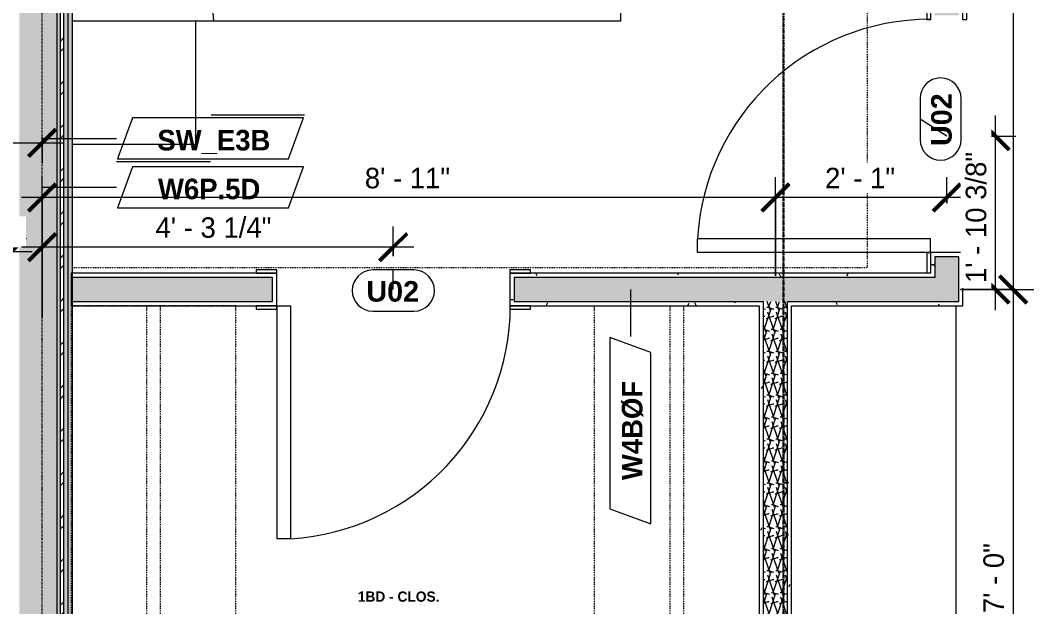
# Model space of a CAD drawing. Header units: inches. Extents: x -4058 to -1781, y 9814 to 12289.
# Drawn here: x -2938.7 to -2790.8, y 11892.4 to 11978 of the extents above; entities that cross this region are included whole.
import ezdxf

# ---------------------------------------------------------------- set-up
doc = ezdxf.new("R2010")
doc.units = ezdxf.units.IN
doc.header["$MEASUREMENT"] = 0
for name, pattern in [('Dash', [0.25, 0.125, -0.125]), ('Dash 3_32_', [0.1875, 0.09375, -0.09375]), ('Grid Line 1_2_', [0.875, 0.5, -0.125, 0.125, -0.125]), ('Grid Line 1_2__2_', [0.875, 0.5, -0.125, 0.125, -0.125])]:
    doc.linetypes.add(name, pattern=pattern)
for name, color, linetype, lineweight in [('0-1', 7, 'Continuous', 5), ('A-ANNO-DIMS', 211, 'Continuous', 9), ('A-ANNO-DIMS-32', 211, 'Continuous', 9), ('A-AREA-IDEN', 2, 'Continuous', 9), ('A-DETL-1', 90, 'Dash 3_32_', 9), ('A-DOOR-2', 31, 'Continuous', 9), ('A-DOOR-FRAM', 31, 'Continuous', 9), ('A-DOOR-IDEN', 31, 'Continuous', 9), ('A-WALL-1', 7, 'Continuous', 9), ('A-WALL-2', 113, 'Continuous', 9), ('A-WALL-IDEN', 211, 'Continuous', 9), ('A-WALL-PATT-1', 9, 'Continuous', 9), ('I-FURN', 30, 'Continuous', 9), ('I-FURN-HDLN', 30, 'Dash', 9), ('I-WALL-1', 1, 'Continuous', 5), ('I-WALL-2', 7, 'Continuous', 9), ('Q-CASE', 31, 'Continuous', 9), ('Q-CASE-HDLN', 31, 'Dash', 9), ('S-GRID-1', 1, 'Grid Line 1_2_', 9), ('S-GRID-2', 1, 'Grid Line 1_2__2_', 30)]:
    doc.layers.add(name, color=color, linetype=linetype, lineweight=lineweight)
doc.styles.add('Arial_B', font='arialbd.ttf', dxfattribs={"height": 3})
doc.styles.add('Century Gothic', font='ufonts.com_century-gothic.ttf', dxfattribs={"height": 3})
doc.styles.add('Century Gothic_B', font='GOTHICB.TTF', dxfattribs={"height": 3})
doc.styles.add('Century Gothic_B_1', font='GOTHICB.TTF', dxfattribs={"height": 1.5})
doc.dimstyles.new('THE_DIMENSION_STRING_2', dxfattribs={"dimscale": 12, "dimtxt": 3.132505, "dimasz": 0.333333, "dimexe": 0.25, "dimexo": 0.166667, "dimgap": 0.041667, "dimtad": 1, "dimdec": 4, "dimrnd": 0.0625, "dimzin": 3, "dimdsep": 46, "dimlunit": 4, "dimtxsty": 'Century Gothic', "dimblk1": 'OBLIQUE', "dimblk2": 'OBLIQUE', "dimsah": 1, "dimcen": 0.09, "dimdle": 0.25, "dimazin": 0, "dimtfac": 1, "dimtdec": 4, "dimtix": 1, "dimtmove": 0, "dimatfit": 3, "dimfxl": 1, "dimtvp": 1, "dimtfill": 1, "dimfrac": 2, "dimtolj": 1, "dimtzin": 0, "dimarcsym": 2})
doc.dimstyles.new('THE_DIMENSION_STRING_5', dxfattribs={"dimscale": 12, "dimtxt": 3.132505, "dimasz": 0.333333, "dimexe": 0.25, "dimexo": 0.166667, "dimgap": 0.041667, "dimtad": 1, "dimdec": 4, "dimrnd": 0.0625, "dimzin": 3, "dimdsep": 46, "dimlunit": 4, "dimtxsty": 'Century Gothic', "dimblk1": 'OBLIQUE', "dimblk2": 'OBLIQUE', "dimsah": 1, "dimcen": 0.09, "dimdle": 0.25, "dimazin": 0, "dimtfac": 1, "dimtdec": 4, "dimtix": 1, "dimtmove": 0, "dimatfit": 3, "dimfxl": 1, "dimtvp": 1, "dimtfill": 1, "dimfrac": 2, "dimtolj": 1, "dimtzin": 0, "dimarcsym": 2})
doc.dimstyles.new('THE_DIMENSION_STRING_6', dxfattribs={"dimscale": 12, "dimtxt": 3.132505, "dimasz": 0.333333, "dimexe": 0.25, "dimexo": 0.166667, "dimgap": 0.041667, "dimtad": 1, "dimdec": 4, "dimrnd": 0.0625, "dimzin": 3, "dimdsep": 46, "dimlunit": 4, "dimtxsty": 'Century Gothic', "dimblk1": 'OBLIQUE', "dimblk2": 'OBLIQUE', "dimsah": 1, "dimcen": 0.09, "dimdle": 0.25, "dimazin": 0, "dimtfac": 1, "dimtdec": 4, "dimtix": 1, "dimtmove": 0, "dimatfit": 3, "dimfxl": 1, "dimtvp": 1, "dimtfill": 1, "dimfrac": 2, "dimtolj": 1, "dimtzin": 0, "dimarcsym": 2})
pattern_1 = [(0, (0, 0), (10.24, 2.56), [0.422, -7.258, 0.422, -7.258, -40.96]), (0, (0, 0), (10.24, 2.56), [-15.36, 0.422, -14.938, 0.422, -7.258, -17.92]), (0, (0, 0), (10.24, 2.56), [-38.4, 0.422, -4.698, 0.422, -12.378]), (120, (3.84, 1.28), (-7.33702503, 7.58810013), [0.422, -7.258, 0.422, -7.258, -40.96]), (120, (3.84, 1.28), (-7.33702503, 7.58810013), [-15.36, 0.422, -14.938, 0.422, -7.258, -17.92]), (120, (3.84, 1.28), (-7.33702503, 7.58810013), [-38.4, 0.422, -4.698, 0.422, -12.378]), (240, (5.12, 6.4), (-2.90297497, -10.14810013), [0.422, -7.258, 0.422, -7.258, -40.96]), (240, (5.12, 6.4), (-2.90297497, -10.14810013), [-15.36, 0.422, -14.938, 0.422, -7.258, -17.92]), (240, (5.12, 6.4), (-2.90297497, -10.14810013), [-38.4, 0.422, -4.698, 0.422, -12.378])]
pattern_2 = [(161.57, (0.16, 0.16), (-1.279773737, -0.000426766), [0, -9.107, 1.011, 0]), (18.43, (-0.16, 0.16), (-1.279773737, 0.000426766), [0, -9.107, 1.011, 0]), (108.43, (0.16, 0.16), (0.639452382, -3.199964008), [3.035, -7.083]), (71.57, (-0.16, 0.16), (0.639452382, 3.199964008), [3.035, -7.083])]

# ---------------------------------------------------------------- blocks, each defined once
blk = doc.blocks.new('CTR - 1st Phase - Shell_rvt-1-UNITS PLANS - 3RD FLOOR')
at = {"layer": 'S-GRID-1'}
blk.add_line((-2827.32, 9836.18), (-2827.32, 12273), dxfattribs=at)
blk = doc.blocks.new('CTR - 1st Phase - Common Walls_rvt-1-UNITS PLANS - 3RD FLOOR')
at = {"layer": 'A-WALL-PATT-1'}
h = blk.add_hatch(dxfattribs=at)
h.set_pattern_fill('FP_5', color=256, style=0, pattern_type=2)
h.set_pattern_definition(pattern_2)
h.paths.add_polyline_path([(-2937.26, 11724.74), (-2933.34, 11724.74), (-2933.34, 12110.34), (-2938.84, 12110.34), (-2938.84, 11724.74)], flags=0)
h = blk.add_hatch(dxfattribs=at)
h.set_pattern_fill('FP_63', color=256, style=0, pattern_type=2)
h.set_pattern_definition([(45, (0, 0), (-3.1678384, 3.1678384), []), (45, (0, 4.8), (-3.1678384, 3.1678384), [])])
h.paths.add_polyline_path([(-2932.84, 11724.74), (-2932.34, 11724.74), (-2932.34, 12110.34), (-2932.84, 12110.34), (-2932.84, 11725.36)], flags=0)
h = blk.add_hatch(dxfattribs=at)
h.set_pattern_fill('FP_1', color=256, style=0, pattern_type=2)
h.set_pattern_definition(pattern_1)
h.paths.add_polyline_path([(-2931.71, 11724.74), (-2931.71, 12110.34), (-2932.34, 12110.34), (-2932.34, 11724.74)], flags=0)
h = blk.add_hatch(dxfattribs=at)
h.set_pattern_fill('FP_1', color=256, style=0, pattern_type=2)
h.set_pattern_definition(pattern_1)
h.paths.add_polyline_path([(-2931.09, 11725.36), (-2931.09, 12110.34), (-2931.71, 12110.34), (-2931.71, 11725.36)], flags=0)
at = {"layer": 'I-WALL-1'}
blk.add_hatch(color=256, dxfattribs=at).paths.add_polyline_path([(-2933.34, 11724.74), (-2932.84, 11724.74), (-2932.84, 12110.34), (-2933.34, 12110.34), (-2933.34, 11725.36)], flags=0)
at = {"layer": 'A-WALL-1'}
for p, q in [((-2933.34, 11725.36), (-2933.34, 12110.34)), ((-2932.84, 11725.36), (-2932.84, 12110.34)), ((-2932.34, 11725.36), (-2932.34, 12110.34)), ((-2931.71, 11725.36), (-2931.71, 12110.34))]:
    blk.add_line(p, q, dxfattribs=at)
at = {"layer": 'I-WALL-2'}
blk.add_line((-2931.09, 11763.86), (-2931.09, 12110.34), dxfattribs=at)
blk = doc.blocks.new('CTR - 1st Phase - Structure_rvt-1-UNITS PLANS - 3RD FLOOR')
at = {"layer": 'S-GRID-2'}
blk.add_line((-2827.32, 9814.03), (-2827.32, 12247.5), dxfattribs=at)
blk = doc.blocks.new('SWING - SINGLE - FLUSH - SWING - FLUSH - 2-10 x 6-8 - PRIVACY-3983846-UNITS PLANS - 3RD FLOOR')
at = {"layer": 'A-DOOR-2'}
for p, q in [((15, -2.37), (15, -36.38)), ((17, -2.37), (15, -2.37)), ((17, -2.37), (17, -36.38)), ((17, -36.38), (15, -36.38))]:
    blk.add_line(p, q, dxfattribs=at)
blk.add_arc((17, -2.37), 34.07, 180, 266.6343, dxfattribs=at)
at = {"layer": 'A-DOOR-FRAM'}
for p, q in [((-20, 2.38), (-20, 2.88)), ((-20, 2.88), (-17, 2.88)), ((-17, 2.38), (-20, 2.38)), ((-17, 2.88), (-17, 2.38)), ((17, 2.38), (17, 2.88)), ((17, 2.88), (20, 2.88)), ((20, 2.38), (17, 2.38)), ((20, 2.88), (20, 2.38)), ((-20, -2.37), (-17, -2.37)), ((-20, -2.87), (-20, -2.37)), ((-17, -2.87), (-20, -2.87)), ((-17, -2.37), (-17, -2.87)), ((17, -2.37), (20, -2.37)), ((17, -2.87), (17, -2.37)), ((20, -2.87), (17, -2.87)), ((20, -2.37), (20, -2.87))]:
    blk.add_line(p, q, dxfattribs=at)
blk = doc.blocks.new('OD_CW_Closet - OD_CW_Closet-3890321-UNITS PLANS - 3RD FLOOR')
at = {"layer": 'Q-CASE-HDLN'}
for p, q in [((79.99, 24), (0.74, 24)), ((0.74, 24), (0.74, 0)), ((79.99, 0), (79.99, 24)), ((0.74, 13), (79.99, 13)), ((0.74, 11), (79.99, 11)), ((0.74, 0), (79.99, 0))]:
    blk.add_line(p, q, dxfattribs=at)
blk = doc.blocks.new('Bed-Standard - King 78_ x 80_-V60-UNITS PLANS - 3RD FLOOR')
at = {"layer": 'I-FURN'}
for p, q in [((-28.31, 38.2), (-28.31, -41.8)), ((49.69, -41.8), (49.69, 38.2)), ((-25.31, 36.2), (-25.31, 24.2)), ((-25.31, 36.2), (46.69, 36.2)), ((46.69, 36.2), (46.69, 24.2)), ((49.69, 24.2), (-28.31, 17.63)), ((-25.31, 24.2), (46.69, 24.2)), ((-28.31, -41.8), (49.69, -41.8))]:
    blk.add_line(p, q, dxfattribs=at)
at = {"layer": 'I-FURN-HDLN'}
for p, q in [((-64.31, 38.2), (-64.31, -77.8)), ((67.69, -77.8), (67.69, 38.2)), ((73.69, -24.98), (73.69, 38.2)), ((73.69, -62.92), (73.69, -30.92)), ((-64.31, -77.8), (73.69, -77.8))]:
    blk.add_line(p, q, dxfattribs=at)
blk = doc.blocks.new('SWING - SINGLE - FLUSH - SWING - FLUSH - 2-10 x 6-8 - PRIVACY-3983844-UNITS PLANS - 3RD FLOOR')
at = {"layer": 'A-DOOR-2'}
for p, q in [((15, 2.37), (15, 36.38)), ((17, 36.38), (15, 36.38)), ((17, 2.37), (17, 36.38)), ((17, 2.37), (15, 2.37))]:
    blk.add_line(p, q, dxfattribs=at)
blk.add_arc((17, 2.37), 34.07, 93.3657, 180, dxfattribs=at)
at = {"layer": 'A-DOOR-FRAM'}
for p, q in [((-17, 2.87), (-20, 2.87)), ((-20, 2.87), (-20, 2.37)), ((-20, 2.37), (-17, 2.37)), ((-17, 2.37), (-17, 2.87)), ((20, 2.87), (17, 2.87)), ((17, 2.87), (17, 2.37)), ((17, 2.37), (20, 2.37)), ((20, 2.37), (20, 2.87)), ((-17, -2.38), (-20, -2.38)), ((-20, -2.38), (-20, -2.88)), ((-20, -2.88), (-17, -2.88)), ((-17, -2.88), (-17, -2.38)), ((20, -2.38), (17, -2.38)), ((17, -2.38), (17, -2.88)), ((17, -2.88), (20, -2.88)), ((20, -2.88), (20, -2.38))]:
    blk.add_line(p, q, dxfattribs=at)
blk = doc.blocks.new('Table-Night Stand - 18_ x 18_ x 24_-V54-UNITS PLANS - 3RD FLOOR')
at = {"layer": 'I-FURN'}
for p, q in [((0.15, 18), (0.15, 0)), ((0.15, 0), (18.15, 0))]:
    blk.add_line(p, q, dxfattribs=at)
blk = doc.blocks.new('OD_CW_Closet - OD_CW_Closet-3890322-UNITS PLANS - 3RD FLOOR')
at = {"layer": 'Q-CASE-HDLN'}
for p, q in [((0.74, -24), (0.74, 0)), ((0.74, 0), (79.99, 0)), ((79.99, 0), (79.99, -24)), ((0.74, -11), (79.99, -11)), ((0.74, -13), (79.99, -13)), ((79.99, -24), (0.74, -24))]:
    blk.add_line(p, q, dxfattribs=at)
blk = doc.blocks.new('Casework 5 - Casework 1-4169840-UNITS PLANS - 3RD FLOOR')
at = {"layer": 'Q-CASE'}
blk.add_line((-2802.15, 11813.11), (-2802.15, 11936.36), dxfattribs=at)
blk = doc.blocks.new('Wall Tag - Shear Wall-3956451-UNITS PLANS - 3RD FLOOR')
at = {"layer": 'A-WALL-IDEN'}
for p, q in [((-0.3561, 0.0937), (-0.4244, -0.0937)), ((0.4244, 0.0937), (-0.3561, 0.0937)), ((0.4291, 0.1068), (0.0033, 0.1068)), ((0.3561, -0.0937), (0.4244, 0.0937)), ((0, -0.1068), (-0.4291, -0.1068)), ((-0.4244, -0.0937), (0.3561, -0.0937))]:
    blk.add_line(p, q, dxfattribs=at)
blk = doc.blocks.new('DIMBLOCK377-UNITS PLANS - 3RD FLOOR')
at = {"layer": 'A-ANNO-DIMS-32'}
for p, q in [((-3049.4, 11953.74), (-3049.4, 11963.16)), ((-2935.52, 11960.98), (-2935.52, 11957.16)), ((-2935.52, 11960.16), (-2935.52, 11960.98)), ((-3049.4, 11960.16), (-2932.52, 11960.16)), ((-3049.4, 11960.16), (-3049.4, 11953.74))]:
    blk.add_line(p, q, dxfattribs=at)
at = {"layer": 'A-ANNO-DIMS-32', "lineweight": 50}
for p, q in [((-3049.4, 11960.16), (-3047.4, 11962.16)), ((-2935.52, 11960.16), (-2933.52, 11962.16)), ((-3049.4, 11960.16), (-3051.4, 11958.16)), ((-2935.52, 11960.16), (-2937.52, 11958.16))]:
    blk.add_line(p, q, dxfattribs=at)
at = {"layer": 'A-ANNO-DIMS-32', "color": 0, "insert": (-3001.54, 11964.5), "char_height": 3, "width": 21.7784, "attachment_point": 1, "line_spacing_factor": 0.984502, "style": 'Century Gothic', "bg_fill": 3, "box_fill_scale": 1.25, "bg_fill_color": 256, "bg_fill_true_color": 13158600, "bg_fill_transparency": 0}
blk.add_mtext('9\' - 5 7/8"', dxfattribs=at)
blk = doc.blocks.new('_Oblique')
at = {"color": 0, "linetype": 'ByBlock', "lineweight": -2}
blk.add_line((-0.5, -0.5), (0.5, 0.5), dxfattribs=at)
blk = doc.blocks.new('DIMBLOCK1300-UNITS PLANS - 3RD FLOOR')
at = {"layer": 'A-ANNO-DIMS-32'}
for p, q in [((-2951.96, 11939.11), (-2951.96, 11947.3)), ((-2939.96, 11940.86), (-2939.96, 11947.3)), ((-2954.96, 11944.3), (-2936.96, 11944.3)), ((-2951.96, 11944.3), (-2951.96, 11939.11)), ((-2939.96, 11944.3), (-2939.96, 11940.86))]:
    blk.add_line(p, q, dxfattribs=at)
at = {"layer": 'A-ANNO-DIMS-32', "lineweight": 50}
for p, q in [((-2951.96, 11944.3), (-2949.96, 11946.3)), ((-2939.96, 11944.3), (-2937.96, 11946.3)), ((-2951.96, 11944.3), (-2953.96, 11942.3)), ((-2939.96, 11944.3), (-2941.96, 11942.3))]:
    blk.add_line(p, q, dxfattribs=at)
at = {"layer": 'A-ANNO-DIMS-32', "color": 0, "insert": (-2951.21, 11948.65), "char_height": 3, "width": 12.5897, "attachment_point": 1, "line_spacing_factor": 0.984502, "style": 'Century Gothic', "bg_fill": 3, "box_fill_scale": 1.25, "bg_fill_color": 256, "bg_fill_true_color": 13158600, "bg_fill_transparency": 0}
blk.add_mtext('1\' - 0"', dxfattribs=at)
blk = doc.blocks.new('Wall Tag - Arch Wall-3956453-UNITS PLANS - 3RD FLOOR')
at = {"layer": 'A-WALL-IDEN'}
for p, q in [((-0.3561, 0.0937), (-0.4244, -0.0937)), ((0.4244, 0.0937), (-0.3561, 0.0937)), ((0.3561, -0.0937), (0.4244, 0.0937)), ((-0.4244, -0.0937), (0.3561, -0.0937))]:
    blk.add_line(p, q, dxfattribs=at)
blk = doc.blocks.new('DIMBLOCK1405-UNITS PLANS - 3RD FLOOR')
at = {"layer": 'A-ANNO-DIMS-32'}
for p, q in [((-2793.82, 12113.33), (-2793.82, 11938.74)), ((-2792.52, 12110.33), (-2796.82, 12110.33)), ((-2793.82, 12110.33), (-2792.52, 12110.33)), ((-2801.52, 11938.74), (-2790.82, 11938.74)), ((-2793.82, 11938.74), (-2801.52, 11938.74))]:
    blk.add_line(p, q, dxfattribs=at)
at = {"layer": 'A-ANNO-DIMS-32', "lineweight": 50}
for p, q in [((-2793.82, 12110.33), (-2795.82, 12112.33)), ((-2793.82, 12110.33), (-2791.82, 12108.33)), ((-2793.82, 11938.74), (-2795.82, 11940.74)), ((-2793.82, 11938.74), (-2791.82, 11936.74))]:
    blk.add_line(p, q, dxfattribs=at)
at = {"layer": 'A-ANNO-DIMS-32', "color": 0, "insert": (-2798.17, 12014.29), "char_height": 3, "width": 24.5827, "attachment_point": 1, "rotation": 90, "line_spacing_factor": 0.984502, "style": 'Century Gothic', "bg_fill": 3, "box_fill_scale": 1.25, "bg_fill_color": 256, "bg_fill_true_color": 13158600, "bg_fill_transparency": 0}
blk.add_mtext('14\' - 3 5/8"', dxfattribs=at)
blk = doc.blocks.new('DIMBLOCK1406-UNITS PLANS - 3RD FLOOR')
at = {"layer": 'A-ANNO-DIMS-32', "lineweight": 50}
for p, q in [((-2793.82, 11938.74), (-2795.82, 11940.74)), ((-2793.82, 11938.74), (-2791.82, 11936.74)), ((-2793.82, 11854.74), (-2795.82, 11856.74)), ((-2793.82, 11854.74), (-2791.82, 11852.74))]:
    blk.add_line(p, q, dxfattribs=at)
at = {"layer": 'A-ANNO-DIMS-32'}
for p, q in [((-2801.52, 11938.74), (-2790.82, 11938.74)), ((-2793.82, 11938.74), (-2801.52, 11938.74)), ((-2793.82, 11938.74), (-2793.82, 11851.74)), ((-2812.4, 11854.74), (-2790.82, 11854.74)), ((-2793.82, 11854.74), (-2812.4, 11854.74))]:
    blk.add_line(p, q, dxfattribs=at)
at = {"layer": 'A-ANNO-DIMS-32', "color": 0, "insert": (-2798.17, 11891.49), "char_height": 3, "width": 12.5897, "attachment_point": 1, "rotation": 90, "line_spacing_factor": 0.984502, "style": 'Century Gothic', "bg_fill": 3, "box_fill_scale": 1.25, "bg_fill_color": 256, "bg_fill_true_color": 13158600, "bg_fill_transparency": 0}
blk.add_mtext('7\' - 0"', dxfattribs=at)
blk = doc.blocks.new('DIMBLOCK1407-UNITS PLANS - 3RD FLOOR')
at = {"layer": 'A-ANNO-DIMS-32'}
for p, q in [((-2828.52, 11940.74), (-2828.52, 11955.15)), ((-2803.52, 11951.32), (-2803.52, 11955.15)), ((-2800.52, 11952.15), (-2828.52, 11952.15)), ((-2828.52, 11952.15), (-2828.52, 11940.74)), ((-2803.52, 11952.15), (-2803.52, 11951.32))]:
    blk.add_line(p, q, dxfattribs=at)
at = {"layer": 'A-ANNO-DIMS-32', "lineweight": 50}
for p, q in [((-2828.52, 11952.15), (-2826.52, 11954.15)), ((-2803.52, 11952.15), (-2801.52, 11954.15)), ((-2828.52, 11952.15), (-2830.52, 11950.15)), ((-2803.52, 11952.15), (-2805.52, 11950.15))]:
    blk.add_line(p, q, dxfattribs=at)
at = {"layer": 'A-ANNO-DIMS-32', "color": 0, "insert": (-2821.27, 11956.5), "char_height": 3, "width": 12.5897, "attachment_point": 1, "line_spacing_factor": 0.984502, "style": 'Century Gothic', "bg_fill": 3, "box_fill_scale": 1.25, "bg_fill_color": 256, "bg_fill_true_color": 13158600, "bg_fill_transparency": 0}
blk.add_mtext('2\' - 1"', dxfattribs=at)
blk = doc.blocks.new('DIMBLOCK1408-UNITS PLANS - 3RD FLOOR')
at = {"layer": 'A-ANNO-DIMS-32'}
for p, q in [((-2935.52, 11934.58), (-2935.52, 11955.15)), ((-2828.52, 11940.74), (-2828.52, 11955.15)), ((-2828.52, 11952.15), (-2938.52, 11952.15)), ((-2935.52, 11952.15), (-2935.52, 11934.58)), ((-2828.52, 11952.15), (-2828.52, 11940.74))]:
    blk.add_line(p, q, dxfattribs=at)
at = {"layer": 'A-ANNO-DIMS-32', "lineweight": 50}
for p, q in [((-2935.52, 11952.15), (-2933.52, 11954.15)), ((-2828.52, 11952.15), (-2826.52, 11954.15)), ((-2935.52, 11952.15), (-2937.52, 11950.15)), ((-2828.52, 11952.15), (-2830.52, 11950.15))]:
    blk.add_line(p, q, dxfattribs=at)
at = {"layer": 'A-ANNO-DIMS-32', "color": 0, "insert": (-2888.44, 11956.5), "char_height": 3, "width": 15.394, "attachment_point": 1, "line_spacing_factor": 0.984502, "style": 'Century Gothic', "bg_fill": 3, "box_fill_scale": 1.25, "bg_fill_color": 256, "bg_fill_true_color": 13158600, "bg_fill_transparency": 0}
blk.add_mtext('8\' - 11"', dxfattribs=at)
blk = doc.blocks.new('DIMBLOCK1426-UNITS PLANS - 3RD FLOOR')
at = {"layer": 'A-ANNO-DIMS-32'}
for p, q in [((-2796.41, 11935.74), (-2796.41, 11964.11)), ((-2798.65, 11961.11), (-2793.41, 11961.11)), ((-2796.41, 11961.11), (-2798.65, 11961.11)), ((-2801.52, 11938.74), (-2793.41, 11938.74)), ((-2796.41, 11938.74), (-2801.52, 11938.74))]:
    blk.add_line(p, q, dxfattribs=at)
at = {"layer": 'A-ANNO-DIMS-32', "lineweight": 50}
for p, q in [((-2796.41, 11961.11), (-2798.41, 11963.11)), ((-2796.41, 11961.11), (-2794.41, 11959.11)), ((-2796.41, 11938.74), (-2798.41, 11940.74)), ((-2796.41, 11938.74), (-2794.41, 11936.74))]:
    blk.add_line(p, q, dxfattribs=at)
at = {"layer": 'A-ANNO-DIMS-32', "color": 0, "insert": (-2800.75, 11939.68), "char_height": 3, "width": 24.5827, "attachment_point": 1, "rotation": 90, "line_spacing_factor": 0.984502, "style": 'Century Gothic', "bg_fill": 3, "box_fill_scale": 1.25, "bg_fill_color": 256, "bg_fill_true_color": 13158600, "bg_fill_transparency": 0}
blk.add_mtext('1\' - 10 3/8"', dxfattribs=at)
blk = doc.blocks.new('DIMBLOCK1427-UNITS PLANS - 3RD FLOOR')
at = {"layer": 'A-ANNO-DIMS-32'}
for p, q in [((-2935.52, 11934.58), (-2935.52, 11947.93)), ((-2884.28, 11943.61), (-2884.28, 11947.93)), ((-2881.28, 11944.93), (-2938.52, 11944.93)), ((-2935.52, 11944.93), (-2935.52, 11934.58)), ((-2884.28, 11944.93), (-2884.28, 11943.61))]:
    blk.add_line(p, q, dxfattribs=at)
at = {"layer": 'A-ANNO-DIMS-32', "lineweight": 50}
for p, q in [((-2935.52, 11944.93), (-2933.52, 11946.93)), ((-2884.28, 11944.93), (-2882.28, 11946.93)), ((-2935.52, 11944.93), (-2937.52, 11942.93)), ((-2884.28, 11944.93), (-2886.28, 11942.93))]:
    blk.add_line(p, q, dxfattribs=at)
at = {"layer": 'A-ANNO-DIMS-32', "color": 0, "insert": (-2918.98, 11949.28), "char_height": 3, "width": 21.7784, "attachment_point": 1, "line_spacing_factor": 0.984502, "style": 'Century Gothic', "bg_fill": 3, "box_fill_scale": 1.25, "bg_fill_color": 256, "bg_fill_true_color": 13158600, "bg_fill_transparency": 0}
blk.add_mtext('4\' - 3 1/4"', dxfattribs=at)
blk = doc.blocks.new('Door Tag - Type Mark-2601225-UNITS PLANS - 3RD FLOOR')
at = {"layer": 'A-DOOR-IDEN'}
for p, q in [((0.09375, 0.09375), (-0.09375, 0.09375)), ((-0.09375, -0.09375), (0.09375, -0.09375))]:
    blk.add_line(p, q, dxfattribs=at)
for centre, start, end in [((-0.09375, 0), 90, 270), ((0.09375, 0), 270, 90)]:
    blk.add_arc(centre, 0.09375, start, end, dxfattribs=at)

msp = doc.modelspace()

# ---------------------------------------------------------------- hatches: boundary and pattern name
at = {"layer": 'A-WALL-PATT-1'}
h = msp.add_hatch(dxfattribs=at)
h.set_pattern_fill('FP_1', color=256, style=0, pattern_type=2)
h.set_pattern_definition(pattern_1)
h.paths.add_polyline_path([(-2805.27374, 11940.4894), (-2805.27374, 11943.4894), (-2803.52374, 11943.4894), (-2803.52374, 11944.1144), (-2805.89874, 11944.1144), (-2805.89874, 11940.4894)], flags=0)
h.paths.add_polyline_path([(-2803.52374, 11978.1144), (-2803.52374, 11978.7394), (-2805.27374, 11978.7394), (-2805.27374, 12084.70981), (-2805.89874, 12084.70981), (-2805.89874, 11978.1144)], flags=0)
h = msp.add_hatch(dxfattribs=at)
h.set_pattern_fill('FP_5', color=256, style=0, pattern_type=2)
h.set_pattern_definition(pattern_2)
h.paths.add_polyline_path([(-2801.77374, 11936.9894), (-2801.77374, 11943.4894), (-2805.27374, 11943.4894), (-2805.27374, 11936.9894)], flags=0)
h.paths.add_polyline_path([(-2801.77374, 11978.7394), (-2801.77374, 12084.70981), (-2805.27374, 12084.70981), (-2805.27374, 11978.7394), (-2803.52374, 11978.7394)], flags=0)
h = msp.add_hatch(dxfattribs=at)
h.set_pattern_fill('FP_1', color=256, style=0, pattern_type=2)
h.set_pattern_definition(pattern_1)
h.paths.add_polyline_path([(-2801.77374, 11936.3644), (-2801.14874, 11936.3644), (-2801.14874, 11944.1144), (-2803.52374, 11944.1144), (-2803.52374, 11943.4894), (-2801.77374, 11943.4894), (-2801.77374, 11936.9894)], flags=0)
h.paths.add_polyline_path([(-2801.14874, 11978.1144), (-2801.14874, 12084.70981), (-2801.77374, 12084.70981), (-2801.77374, 11978.7394), (-2803.52374, 11978.7394), (-2803.52374, 11978.1144)], flags=0)
h = msp.add_hatch(dxfattribs=at)
h.set_pattern_fill('FP_1', color=256, style=0, pattern_type=2)
h.set_pattern_definition(pattern_1)
h.paths.add_polyline_path([(-2866.65333, 11938.7394), (-2866.65333, 11940.4894), (-2805.89874, 11940.4894), (-2805.89874, 11941.1144), (-2867.27833, 11941.1144), (-2867.27833, 11938.7394)], flags=0)
h.paths.add_polyline_path([(-2901.90333, 11938.7394), (-2901.27833, 11938.7394), (-2901.27833, 11941.1144), (-2931.27374, 11941.1144), (-2931.27374, 11940.4894), (-2901.90333, 11940.4894)], flags=0)
h = msp.add_hatch(dxfattribs=at)
h.set_pattern_fill('FP_5', color=256, style=0, pattern_type=2)
h.set_pattern_definition(pattern_2)
h.paths.add_polyline_path([(-2805.27374, 11936.9894), (-2805.27374, 11940.4894), (-2866.65333, 11940.4894), (-2866.65333, 11936.9894), (-2805.89874, 11936.9894)], flags=0)
h.paths.add_polyline_path([(-2901.90333, 11936.9894), (-2901.90333, 11940.4894), (-2931.27374, 11940.4894), (-2931.27374, 11936.9894), (-2911.52823, 11936.9894)], flags=0)
h = msp.add_hatch(dxfattribs=at)
h.set_pattern_fill('FP_1', color=256, style=0, pattern_type=2)
h.set_pattern_definition(pattern_1)
h.paths.add_polyline_path([(-2801.77374, 11936.3644), (-2801.77374, 11936.9894), (-2826.77374, 11936.9894), (-2826.77374, 11936.3644), (-2805.89874, 11936.3644)], flags=0)
h.paths.add_polyline_path([(-2830.89874, 11936.3644), (-2830.27374, 11936.3644), (-2830.27374, 11936.9894), (-2866.65333, 11936.9894), (-2866.65333, 11938.7394), (-2867.27833, 11938.7394), (-2867.27833, 11936.3644), (-2842.9026, 11936.3644)], flags=0)
h.paths.add_polyline_path([(-2901.27833, 11936.3644), (-2901.27833, 11938.7394), (-2901.90333, 11938.7394), (-2901.90333, 11936.9894), (-2931.27374, 11936.9894), (-2931.27374, 11936.3644), (-2911.52823, 11936.3644)], flags=0)
h = msp.add_hatch(dxfattribs=at)
h.set_pattern_fill('FP_1', color=256, style=0, pattern_type=2)
h.set_pattern_definition(pattern_1)
h.paths.add_polyline_path([(-2830.27374, 11857.1144), (-2830.27374, 11936.3644), (-2830.89874, 11936.3644), (-2830.89874, 11857.1144)], flags=0)
h = msp.add_hatch(dxfattribs=at)
h.set_pattern_fill('FP_5', color=256, style=0, pattern_type=2)
h.set_pattern_definition(pattern_2)
h.paths.add_polyline_path([(-2826.77374, 11856.4894), (-2826.77374, 11936.9894), (-2830.27374, 11936.9894), (-2830.27374, 11856.4894)], flags=0)
h = msp.add_hatch(dxfattribs=at)
h.set_pattern_fill('FP_1', color=256, style=0, pattern_type=2)
h.set_pattern_definition(pattern_1)
h.paths.add_polyline_path([(-2826.14874, 11857.1144), (-2826.14874, 11936.3644), (-2826.77374, 11936.3644), (-2826.77374, 11857.1144)], flags=0)

# ---------------------------------------------------------------- linework, layer by layer
at = {"layer": 'A-DETL-1'}
for p, q in [((-2935.52374, 11725.3644), (-2935.52374, 12079.3644)), ((-2935.52374, 11902.35522), (-2935.52374, 11932.58481))]:
    msp.add_line(p, q, dxfattribs=at)
at = {"layer": 'A-WALL-2'}
for p, q in [((-2805.89874, 11944.1144), (-2805.89874, 11941.1144)), ((-2801.14874, 11944.1144), (-2805.89874, 11944.1144)), ((-2805.27374, 11943.4894), (-2805.27374, 11940.4894)), ((-2801.77374, 11943.4894), (-2805.27374, 11943.4894)), ((-2801.77374, 11936.9894), (-2801.77374, 11943.4894)), ((-2801.14874, 11936.3644), (-2801.14874, 11944.1144)), ((-2901.27833, 11941.1144), (-2931.27374, 11941.1144)), ((-2931.27374, 11941.1144), (-2931.27374, 11936.3644)), ((-2901.90333, 11940.4894), (-2931.27374, 11940.4894)), ((-2901.90333, 11936.9894), (-2901.90333, 11940.4894)), ((-2901.27833, 11936.3644), (-2901.27833, 11941.1144)), ((-2805.89874, 11941.1144), (-2867.27833, 11941.1144)), ((-2867.27833, 11941.1144), (-2867.27833, 11936.3644)), ((-2805.27374, 11940.4894), (-2866.65333, 11940.4894)), ((-2866.65333, 11940.4894), (-2866.65333, 11936.9894)), ((-2931.27374, 11936.9894), (-2901.90333, 11936.9894)), ((-2931.27374, 11936.3644), (-2901.27833, 11936.3644)), ((-2867.27833, 11936.3644), (-2830.89874, 11936.3644)), ((-2866.65333, 11936.9894), (-2830.27374, 11936.9894)), ((-2830.89874, 11936.3644), (-2830.89874, 11857.1144)), ((-2830.27374, 11856.4894), (-2830.27374, 11936.9894)), ((-2826.77374, 11936.9894), (-2801.77374, 11936.9894)), ((-2826.77374, 11856.4894), (-2826.77374, 11936.9894)), ((-2826.14874, 11936.3644), (-2801.14874, 11936.3644)), ((-2826.14874, 11857.1144), (-2826.14874, 11936.3644))]:
    msp.add_line(p, q, dxfattribs=at)
at = {"layer": 'A-WALL-IDEN'}
msp.add_line((-2935.52374, 11960.78425), (-2924.68058, 11960.78425), dxfattribs=at)

# ---------------------------------------------------------------- block references
at = {"layer": '0-1'}
for name in ['CTR - 1st Phase - Shell_rvt-1-UNITS PLANS - 3RD FLOOR', 'CTR - 1st Phase - Structure_rvt-1-UNITS PLANS - 3RD FLOOR', 'CTR - 1st Phase - Common Walls_rvt-1-UNITS PLANS - 3RD FLOOR']:
    msp.add_blockref(name, (0, 0), dxfattribs=at)
at = {"layer": 'A-DOOR-2'}
for name, p, rotation in [('SWING - SINGLE - FLUSH - SWING - FLUSH - 2-10 x 6-8 - PRIVACY-3983846-UNITS PLANS - 3RD FLOOR', (-2803.52374, 11961.1144), 269.999999999952), ('SWING - SINGLE - FLUSH - SWING - FLUSH - 2-10 x 6-8 - PRIVACY-3983844-UNITS PLANS - 3RD FLOOR', (-2884.27833, 11938.7394), 180)]:
    msp.add_blockref(name, p, dxfattribs=dict(at, rotation=rotation))
at = {"layer": 'A-WALL-IDEN', "xscale": 31.99999999999999, "yscale": 31.99999999999999, "zscale": 31.99999999999999}
for name, p in [('Wall Tag - Shear Wall-3956451-UNITS PLANS - 3RD FLOOR', (-2910.94888, 11960.78425)), ('Wall Tag - Arch Wall-3956453-UNITS PLANS - 3RD FLOOR', (-2910.94888, 11953.66357))]:
    msp.add_blockref(name, p, dxfattribs=at)
at = {"layer": 'A-WALL-IDEN', "xscale": 31.99999999999999, "yscale": 31.99999999999999, "zscale": 31.99999999999999, "rotation": 89.99999999999991}
msp.add_blockref('Wall Tag - Arch Wall-3956453-UNITS PLANS - 3RD FLOOR', (-2849.67937, 11918.12333), dxfattribs=at)
at = {"layer": 'I-FURN', "rotation": 89.99999999997145}
for name, p in [('Bed-Standard - King 78_ x 80_-V60-UNITS PLANS - 3RD FLOOR', (-2892.88132, 12006.27128)), ('Table-Night Stand - 18_ x 18_ x 24_-V54-UNITS PLANS - 3RD FLOOR', (-2913.08624, 11959.81281))]:
    msp.add_blockref(name, p, dxfattribs=at)
at = {"layer": 'Q-CASE'}
for name, p, rotation in [('OD_CW_Closet - OD_CW_Closet-3890321-UNITS PLANS - 3RD FLOOR', (-2907.27374, 11856.37669), 90.00000000002008), ('OD_CW_Closet - OD_CW_Closet-3890322-UNITS PLANS - 3RD FLOOR', (-2854.89874, 11856.37669), 89.99999999997995)]:
    msp.add_blockref(name, p, dxfattribs=dict(at, rotation=rotation))
msp.add_blockref('Casework 5 - Casework 1-4169840-UNITS PLANS - 3RD FLOOR', (0, 0), dxfattribs=at)

# ---------------------------------------------------------------- texts
at = {"layer": 'A-AREA-IDEN', "insert": (-2889.46564, 11894.65218), "char_height": 1.5, "width": 13.837, "attachment_point": 1, "style": 'Century Gothic_B_1'}
msp.add_mtext('1BD - CLOS.', dxfattribs=at)
at = {"layer": 'A-WALL-IDEN', "char_height": 3, "attachment_point": 1, "style": 'Century Gothic_B'}
for s, insert, width in [('SW_E3B', (-2918.71283, 11962.03178), 18.685), ('W6P.5D', (-2918.62464, 11954.9111), 18.483)]:
    msp.add_mtext(s, dxfattribs=dict(at, insert=insert, width=width))
at = {"layer": 'A-WALL-IDEN', "insert": (-2850.9269, 11910.90741), "char_height": 3, "width": 17.372, "attachment_point": 1, "rotation": 90, "style": 'Century Gothic_B'}
msp.add_mtext('W4BØF', dxfattribs=at)

# ---------------------------------------------------------------- next in the draw order: dimensions: what is measured, and where the dimension line sits
at = {"layer": 'A-ANNO-DIMS'}
dim = msp.add_linear_dim(base=(-2793.82001, 11938.7394), p1=(-2794.52374, 12110.33481), p2=(-2803.52374, 11938.7394), angle=90, dimstyle='THE_DIMENSION_STRING_6', override={"dimpost": '<>', "dimfxl": 171.831268}, dxfattribs=at)
dim.commit()
dim.dimension.update_dxf_attribs({"geometry": 'DIMBLOCK1405-UNITS PLANS - 3RD FLOOR', "text_midpoint": (-2796.06169, 12024.5371)})
for base, p1, p2, dimstyle, override, picture, middle in [((-2935.52374, 11960.1563), (-3049.39874, 11951.7394), (-2935.52374, 11962.98473), 'THE_DIMENSION_STRING_2', {"dimpost": '<>', "dimfxl": 114.4289}, 'DIMBLOCK377-UNITS PLANS - 3RD FLOOR', (-2992.46124, 11962.39797)), ((-2939.96124, 11944.30011), (-2951.96124, 11937.1144), (-2939.96124, 11938.8644), 'THE_DIMENSION_STRING_5', {"dimpost": '<>', "dimfxl": 12.126933}, 'DIMBLOCK1300-UNITS PLANS - 3RD FLOOR', (-2945.96124, 11946.37557))]:
    dim = msp.add_linear_dim(base=base, p1=p1, p2=p2, dimstyle=dimstyle, override=override, dxfattribs=at)
    dim.commit()
    dim.dimension.update_dxf_attribs({"geometry": picture, "text_midpoint": middle})

# ---------------------------------------------------------------- next in the draw order: linework, layer by layer
at = {"layer": 'A-WALL-IDEN'}
msp.add_line((-2935.52374, 11953.66357), (-2924.68058, 11953.66357), dxfattribs=at)

# ---------------------------------------------------------------- next in the draw order: dimensions: what is measured, and where the dimension line sits
at = {"layer": 'A-ANNO-DIMS'}
dim = msp.add_linear_dim(base=(-2793.82001, 11854.7394), p1=(-2803.52374, 11938.7394), p2=(-2814.39874, 11854.7394), angle=90, dimstyle='THE_DIMENSION_STRING_6', override={"dimpost": '<>', "dimfxl": 84.701037}, dxfattribs=at)
dim.commit()
dim.dimension.update_dxf_attribs({"geometry": 'DIMBLOCK1406-UNITS PLANS - 3RD FLOOR', "text_midpoint": (-2795.89547, 11896.7394)})

# ---------------------------------------------------------------- next in the draw order: dimensions: what is measured, and where the dimension line sits
dim = msp.add_linear_dim(base=(-2828.52374, 11952.15171), p1=(-2803.52374, 11949.32328), p2=(-2828.52374, 11938.7394), dimstyle='THE_DIMENSION_STRING_6', override={"dimpost": '<>', "dimfxl": 27.148088}, dxfattribs=at)
dim.commit()
dim.dimension.update_dxf_attribs({"geometry": 'DIMBLOCK1407-UNITS PLANS - 3RD FLOOR', "text_midpoint": (-2816.02374, 11954.18944)})

# ---------------------------------------------------------------- next in the draw order: dimensions: what is measured, and where the dimension line sits
dim = msp.add_linear_dim(base=(-2796.40837, 11961.1144), p1=(-2803.52374, 11938.7394), p2=(-2800.64874, 11961.1144), angle=90, dimstyle='THE_DIMENSION_STRING_6', override={"dimpost": '<>', "dimfxl": 22.558951}, dxfattribs=at)
dim.commit()
dim.dimension.update_dxf_attribs({"geometry": 'DIMBLOCK1426-UNITS PLANS - 3RD FLOOR', "text_midpoint": (-2798.65004, 11949.9269)})
dim = msp.add_linear_dim(base=(-2935.52374, 11952.15171), p1=(-2828.52374, 11938.7394), p2=(-2935.52374, 11932.58481), dimstyle='THE_DIMENSION_STRING_6', override={"dimpost": '<>', "dimfxl": 107.176858}, dxfattribs=at)
dim.commit()
dim.dimension.update_dxf_attribs({"geometry": 'DIMBLOCK1408-UNITS PLANS - 3RD FLOOR', "text_midpoint": (-2882.02374, 11954.22717)})

# ---------------------------------------------------------------- next in the draw order: linework, layer by layer
at = {"layer": 'A-DOOR-IDEN'}
msp.add_line((-2803.52374, 11961.1144), (-2807.40924, 11963.61239), dxfattribs=at)
at = {"layer": 'A-WALL-IDEN'}
msp.add_line((-2849.67937, 11938.7394), (-2849.67937, 11931.85504), dxfattribs=at)

# ---------------------------------------------------------------- next in the draw order: block references
at = {"layer": 'A-DOOR-IDEN', "xscale": 31.99999999999999, "yscale": 31.99999999999999, "zscale": 31.99999999999999, "rotation": 89.99999999999991}
msp.add_blockref('Door Tag - Type Mark-2601225-UNITS PLANS - 3RD FLOOR', (-2804.40924, 11963.61239), dxfattribs=at)

# ---------------------------------------------------------------- next in the draw order: texts
at = {"layer": 'A-DOOR-IDEN', "insert": (-2805.78909, 11959.6805), "char_height": 3, "width": 9.393, "attachment_point": 1, "rotation": 90, "style": 'Arial_B'}
msp.add_mtext('U02', dxfattribs=at)

# ---------------------------------------------------------------- next in the draw order: dimensions: what is measured, and where the dimension line sits
at = {"layer": 'A-ANNO-DIMS'}
dim = msp.add_linear_dim(base=(-2935.52374, 11944.9336), p1=(-2884.27833, 11941.6144), p2=(-2935.52374, 11932.58481), dimstyle='THE_DIMENSION_STRING_6', override={"dimpost": '<>', "dimfxl": 52.034849}, dxfattribs=at)
dim.commit()
dim.dimension.update_dxf_attribs({"geometry": 'DIMBLOCK1427-UNITS PLANS - 3RD FLOOR', "text_midpoint": (-2909.90103, 11947.17527)})

# ---------------------------------------------------------------- next in the draw order: linework, layer by layer
at = {"layer": 'A-DOOR-IDEN'}
msp.add_line((-2884.27833, 11938.7394), (-2884.27833, 11941.58108), dxfattribs=at)

# ---------------------------------------------------------------- next in the draw order: block references
at = {"layer": 'A-DOOR-IDEN', "xscale": 31.99999999999999, "yscale": 31.99999999999999, "zscale": 31.99999999999999}
msp.add_blockref('Door Tag - Type Mark-2601225-UNITS PLANS - 3RD FLOOR', (-2884.27833, 11938.58108), dxfattribs=at)

# ---------------------------------------------------------------- next in the draw order: texts
at = {"layer": 'A-DOOR-IDEN', "insert": (-2888.21021, 11939.96094), "char_height": 3, "width": 9.393, "attachment_point": 1, "style": 'Arial_B'}
msp.add_mtext('U02', dxfattribs=at)

doc.saveas('drawing.dxf')
